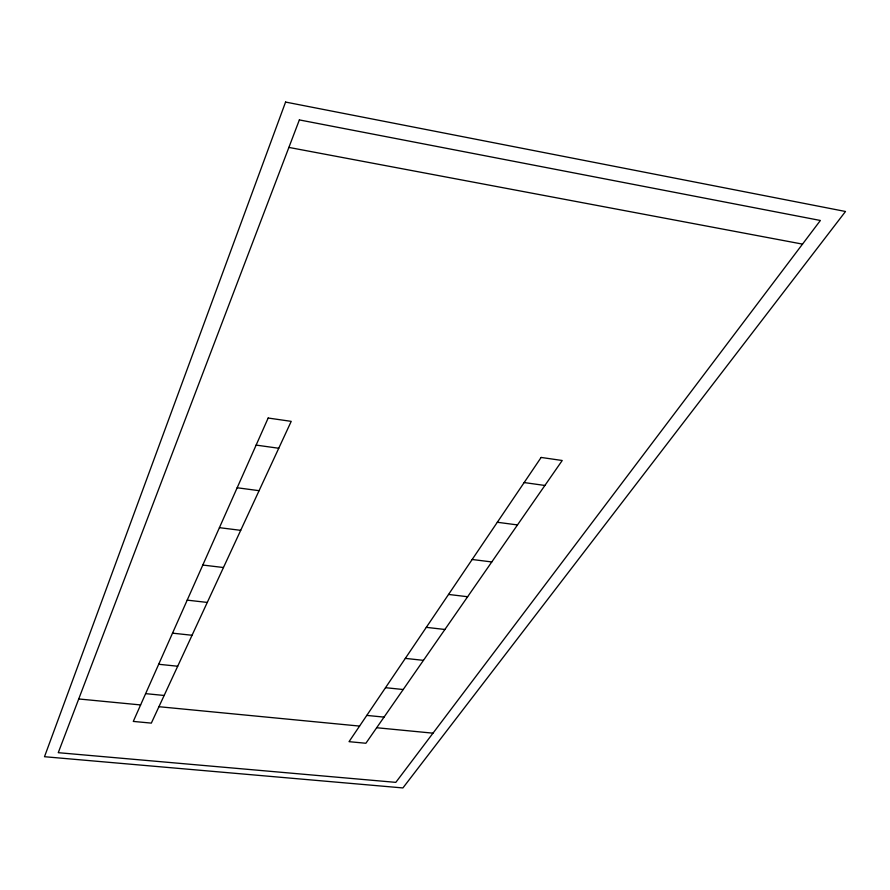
<?xml version="1.0" encoding="UTF-8"?>
<svg xmlns="http://www.w3.org/2000/svg" width="890" height="890" viewBox="0 0 890 890"><rect width="100%" height="100%" fill="white"/><g stroke="black" fill="none" stroke-linecap="round" stroke-linejoin="round"><path stroke-width="1.33" d="M78.732 698.962L140.609 704.936M158.943 706.705L359.571 726.084M376.67 727.731L432.985 733.171M145.626 693.644L164.149 695.468M366.791 715.415L384.046 717.106M158.687 664.274L177.7 666.232M385.526 687.692L403.203 689.516M172.515 633.157L192.051 635.271M405.328 658.389L423.462 660.347M187.2 600.138L207.281 602.43M426.299 627.35L444.9 629.475M202.809 565.05L223.468 567.52M448.538 594.442L467.628 596.734M219.43 527.67L240.701 530.34M472.167 559.487L491.781 561.946M237.163 487.764L259.09 490.679M497.321 522.263L517.479 524.933M256.131 445.1L278.759 448.26M524.154 482.558L544.88 485.462M288.883 147.417L802.513 244.116M285.579 102.061L44.5 756.711L402.903 787.939L845.5 211.486L285.579 102.061M299.363 119.916L58.262 752.684L395.816 782.366L820.38 220.475L299.363 119.916M268.168 418.033L133.278 721.423L151.333 723.114L291.219 421.359L268.168 418.033M541.131 457.449L349.036 741.67L365.89 743.261L562.224 460.497L541.131 457.449"/></g></svg>
